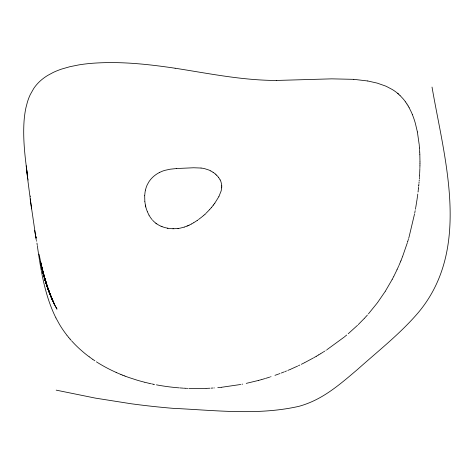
<?xml version="1.0" encoding="UTF-8"?>
<svg xmlns="http://www.w3.org/2000/svg" width="474" height="474" viewBox="0 0 474 474"><rect width="100%" height="100%" fill="white"/><g stroke="black" fill="none" stroke-linecap="round" stroke-linejoin="round"><path stroke-width="0.71" d="M419.976 161.598L419.97 163.121M419.97 163.21L419.946 165.1M419.946 165.319L419.893 167.701M419.875 168.406L419.686 173.057M144.683 195.762L144.837 201.468M144.689 195.697L145.056 192.171A31.752 31.752 0 0 1 145.18 191.46L145.453 190.127M419.662 173.579L419.585 174.983M419.561 175.291L419.472 176.796M419.425 177.436L419.324 178.905M221.702 187.55L221.749 186.288M419.241 179.978L419.17 180.896M221.702 187.568L221.625 188.338M419.087 181.903L418.975 183.16M418.898 184.001L418.767 185.399M418.761 185.441L418.678 186.3M418.583 187.2L418.435 188.575M418.406 188.865L418.157 191.022M418.115 191.383L418.032 192.041M417.784 194.038L417.102 198.985M417.025 199.513L415.799 207.179M221.577 188.699L221.145 190.797M415.704 207.695L415.431 209.259M415.171 210.675L414.738 212.95M414.554 213.904L409.098 236.84M145.482 189.997L145.897 188.433A27.403 27.403 0 0 1 146.324 187.094L146.442 186.762A25.033 25.033 0 0 1 147.296 184.712L148.925 181.785A24.565 24.565 0 0 1 149.429 181.044L150.56 179.563M221.038 191.2L218.875 196.592M408.961 237.314L408.647 238.422M408.398 239.257L407.687 241.633M407.646 241.764L407.522 242.167M407.314 242.848L402.616 256.428M402.521 256.689L401.093 260.315M401.034 260.457L400.489 261.79M400.435 261.921L398.853 265.641M398.593 266.246L397.022 269.718M397.005 269.753L393.888 276.164M218.869 196.609L214.823 203.156M393.793 276.354L392.122 279.553M392.099 279.595L385.285 291.314M385.172 291.486L377.488 302.673M214.805 203.18L214.538 203.547M214.521 203.571L213.567 204.851M377.227 303.016L368.405 313.901M213.549 204.875L213.122 205.426M213.01 205.574L211.274 207.713M211.256 207.736L209.573 209.644M150.845 179.219L152.113 177.839A26.852 26.852 0 0 1 153.481 176.547L154.003 176.097A27.824 27.824 0 0 1 154.666 175.558L155.756 174.746A29.003 29.003 0 0 1 157.321 173.709L158.849 172.82A30.194 30.194 0 0 1 159.513 172.477M367.427 315.009L366.129 316.454M209.443 209.792L205.994 213.312M365.863 316.739L364.488 318.232M364.31 318.421L358.226 324.631M357.544 325.283L348.2 333.755M205.426 213.845L205.177 214.076M205.135 214.112L204.016 215.125M203.814 215.303L202.191 216.683M346.701 335.017L344.379 336.931M201.841 216.968L198.434 219.581M343.964 337.263L326.953 349.676M197.765 220.06L197.249 220.422M197.208 220.451L193.825 222.644M326.225 350.15L325.875 350.375M324.702 351.139L323.861 351.678M323.369 351.986L320.388 353.841M320.163 353.983L318.67 354.884M193.694 222.721L191.484 223.977M318.605 354.919L316.342 356.258M316.306 356.282L313.972 357.627M313.397 357.947L304.462 362.746M191.419 224.012L189.185 225.132M304.148 362.906L301.328 364.31M159.572 172.447L162.161 171.286A31.083 31.083 0 0 1 163.121 170.924L164.152 170.581A33.393 33.393 0 0 1 164.881 170.356L170.154 169.206L176.666 168.525M299.864 365.021L298.436 365.703M297.619 366.094L290.793 369.163M189.037 225.203L188.403 225.494M188.356 225.517L187.668 225.814M290.438 369.317L287.783 370.443M187.633 225.831L187.04 226.074M286.503 370.97L284.945 371.598M187.023 226.08L184.244 227.087M284.151 371.918L281.313 373.02M280.045 373.5L278.718 373.992M278.202 374.182L274.956 375.343M271.045 376.676L270.458 376.866M269.653 377.126L265.481 378.436M184.185 227.111L180.57 228.053A33.82 33.82 0 0 1 179.853 228.195L178.739 228.379M264.806 378.637L262.009 379.455M261.707 379.544L258.449 380.444M258.36 380.468L246.231 383.383M242.641 384.118L241.995 384.242M240.715 384.485L221.488 387.288M178.662 228.391L177.94 228.492M177.857 228.498L173.851 228.746M221.293 387.311L217.791 387.649M213.999 387.951L214.337 387.928M212.968 388.022L211.013 388.147M176.684 168.525L193.629 167.76L201.029 168.039M209.828 388.218L206.184 388.39M205.864 388.402L188.812 388.419M173.78 228.746L172.974 228.735M276.52 80.45L331.741 78.85L353.811 79.342M276.49 80.45C242.344 80.414 208.738 73.446 175.143 68.232M172.945 228.735L171.677 228.681A34.14 34.14 0 0 1 168.412 228.326L167.992 228.261M187.757 388.378L187.283 388.36M186.655 388.33L185.867 388.295M185.541 388.277L183.823 388.188M183.237 388.153L179.99 387.928M353.835 79.342L367.753 80.983M179.213 387.868L176.63 387.649A212.945 212.945 0 0 1 158.737 385.267L156.426 384.841M201.065 168.045L202.902 168.306A30.443 30.443 0 0 1 204.626 168.655L208.927 170.048A25.14 25.14 0 0 1 209.549 170.326L210.788 170.936M175.107 68.226C146.987 64.055 118.417 60.998 89.983 63.475A158.423 158.423 0 0 0 78.968 64.873L69.968 66.686L61.816 69.014A84.935 84.935 0 0 0 59.848 69.702L59.736 69.743A75.259 75.259 0 0 0 53.254 72.433L47.779 75.39A51.939 51.939 0 0 0 44.07 77.855L43.839 78.032A46.748 46.748 0 0 0 39.97 81.22L39.081 82.073A40.954 40.954 0 0 0 33.695 88.537L30.283 94.593A52.11 52.11 0 0 0 29.187 97.081L28.938 97.691A59.825 59.825 0 0 0 27.385 102.171L25.957 107.628A80.272 80.272 0 0 0 25.478 110.004L25.187 111.633A91.393 91.393 0 0 0 24.867 113.689L24.547 116.1A110.685 110.685 0 0 0 24.044 121.385C22.817 139.919 25.158 158.446 27.67 176.778M167.909 228.243L167.494 228.172M367.777 80.983L377.18 83.104L385.368 85.972A58.586 58.586 0 0 1 386.529 86.475L392.288 89.515A45.759 45.759 0 0 1 396.596 92.495A43.033 43.033 0 0 1 399.985 95.452M167.482 228.166L165.171 227.644A30.958 30.958 0 0 1 164.442 227.443L163.015 226.993A28.997 28.997 0 0 1 162.357 226.756L162.309 226.738M154.53 384.473L153.671 384.301M153.523 384.272L152.142 383.981M151.384 383.822L149.233 383.342M56.175 390.138L95.363 398.113L131.037 403.741A816.625 816.625 0 0 0 173.093 408.339C214.912 410.265 257.868 415.716 299.153 406.271A93.372 93.372 0 0 0 308.858 402.959C327.416 395.523 342.578 382.109 357.645 369.353C378.264 350.884 400.263 333.702 418.305 312.585C471.725 248.743 444.588 160.022 432.021 87.068M148.907 383.27L144.961 382.322M144.748 382.269L140.92 381.256A185.796 185.796 0 0 1 136.909 380.107L129.07 377.565A172.577 172.577 0 0 1 125.468 376.261L125.426 376.243M125.195 376.155L124.893 376.042M124.692 375.965L124.141 375.758M162.114 226.661L161.124 226.258M123.963 375.686L122.636 375.165M122.582 375.147L120.971 374.501M120.947 374.49L118.701 373.553M161.113 226.258L160.656 226.057A25.004 25.004 0 0 1 157.09 224.095L156.983 224.018M118.216 373.346L116.136 372.434M210.817 170.948L213.075 172.299M94.901 360.815L92.91 359.464M213.104 172.311L213.27 172.429A24.838 24.838 0 0 1 213.821 172.814L215.397 174.059M156.823 223.912L156.461 223.657M92.762 359.363L89.219 356.821M156.438 223.639L155.816 223.177M89.148 356.768L89.035 356.691A126.386 126.386 0 0 1 86.665 354.878L85.824 354.214A123.116 123.116 0 0 1 83.78 352.543L79.987 349.255A116.711 116.711 0 0 1 77.013 346.464L76.468 345.931A113.825 113.825 0 0 1 74.359 343.804L73.748 343.158A111.461 111.461 0 0 1 71.746 340.99L71.716 340.96M155.786 223.159L155.786 223.159A23.427 23.427 0 0 1 155.342 222.81L154.151 221.773A24.31 24.31 0 0 1 153.617 221.263L153.517 221.168A24.707 24.707 0 0 1 153.138 220.783L153.031 220.665A25.098 25.098 0 0 1 152.669 220.28L152.634 220.238M397.526 93.248L398.415 94.006M215.421 174.077L216.547 175.113M399.967 95.434L403.101 98.793A48.318 48.318 0 0 1 404.464 100.482L404.624 100.695A50.546 50.546 0 0 1 405.507 101.886L405.519 101.91M216.565 175.131L217.809 176.47A20.115 20.115 0 0 1 218.218 176.962L218.561 177.406M71.159 340.332L70.045 339.058M152.118 219.658L150.933 218.159A27.445 27.445 0 0 1 150.377 217.365L149.494 215.99M70.016 339.023L68.76 337.529M68.612 337.346L66.953 335.278M66.804 335.094L66.733 335A104.896 104.896 0 0 1 59.588 324.572L55.944 317.947M218.573 177.424L220.149 179.924M405.537 101.928L405.548 101.946A53.017 53.017 0 0 1 406.935 103.99M406.965 104.031L408.138 105.933M408.15 105.957L409.109 107.651M149.274 215.617L149.008 215.155M148.966 215.072L147.414 211.837M409.127 107.681L411.029 111.473A71.236 71.236 0 0 1 412.41 114.661L412.41 114.672M220.155 179.93L220.416 180.458A15.435 15.435 0 0 1 220.594 180.861L220.706 181.121A14.83 14.83 0 0 1 220.848 181.477A14.516 14.516 0 0 1 220.973 181.815L221.631 184.51A13.118 13.118 0 0 1 221.666 184.807L221.672 184.872A13.426 13.426 0 0 1 221.708 185.239M55.908 317.876C44.74 295.444 40.888 270.34 37.333 245.793M47.726 288.524L54.711 304.806L51.867 298.904L53.301 301.908L47.821 288.601L42.429 270.47L46.95 286.095M50.6 295.853L52.211 299.538L46.879 285.905L51.399 297.696L47.287 286.912L44.384 277.397M51.328 297.524L47.868 288.589L43.632 274.594L48.04 289.211L43.43 273.824M147.373 211.742L146.49 209.336A36.071 36.071 0 0 1 146.235 208.524L145.814 206.996M412.421 114.696L413.156 116.598A82.707 82.707 0 0 1 414.335 119.987L414.797 121.451A92.631 92.631 0 0 1 415.384 123.447L417.381 131.938M48.65 290.769L50.718 296.096L45.664 281.912M48.212 289.549L50.262 294.994L45.587 281.686M50.191 294.81L45.273 280.572L47.803 288.393M46.251 283.873L48.893 291.421M48.834 291.261L46.197 283.689L49 291.788L44.87 279.15M45.86 282.551L44.289 277.065L48.929 291.605M48.881 291.48L45.723 282.113M45.368 280.904L47.868 288.589M44.989 279.577L47.43 287.321M43.815 275.649L45.794 282.563L40.462 261.672L45.273 280.869L43.33 273.901L46.837 285.757M44.325 277.195L46.665 285.046M44.295 277.551L42.808 271.946L46.209 283.861L42.174 268.811L39.034 254.147M42.174 268.811L44.87 279.31M43.122 273.237L43.258 273.759L41.457 266.56M41.09 264.753L44.763 278.961M42.429 270.47L43.709 275.447L41.659 267.401L43.478 274.57L41.884 268.302M145.796 206.931L145.672 206.421M41.333 266.027L43.229 273.646M41.285 265.831L43.075 273.054M41.096 265.025L42.879 272.289L40.859 264.012M40.539 262.051L42.767 271.217M40.699 263.319L42.601 271.181M40.545 262.643L42.305 269.961M145.66 206.356L145.518 205.746M145.506 205.686L145.382 205.082M145.37 205.035L144.843 201.527M417.387 131.973L419.17 144.452M35.923 238.007L30.188 198.861M34.685 230.364L36.19 239.714M30.502 196.04L30.555 196.414M27.954 178.805L28.138 180.073M37.233 245.076L36.96 243.091M31.58 208.927L27.83 180.233M36.599 240.413L36.705 241.213M36.089 236.621L36.273 238.013M35.663 233.427L35.781 234.34M26.206 165.817L27.717 179.196L26.461 167.837M419.217 144.955L419.478 148.012M221.714 185.269L221.749 186.229M419.478 148.072L419.52 148.646M419.561 149.18L419.585 149.583M419.62 150.104L419.697 151.419M419.715 151.775L419.757 152.539M419.768 152.794L419.828 154.228M419.828 154.251L419.97 161.326M116.148 372.416A147.87 147.87 0 0 1 96.382 361.816M56.939 309.042L53.864 303.401L56.939 309.042"/></g></svg>
